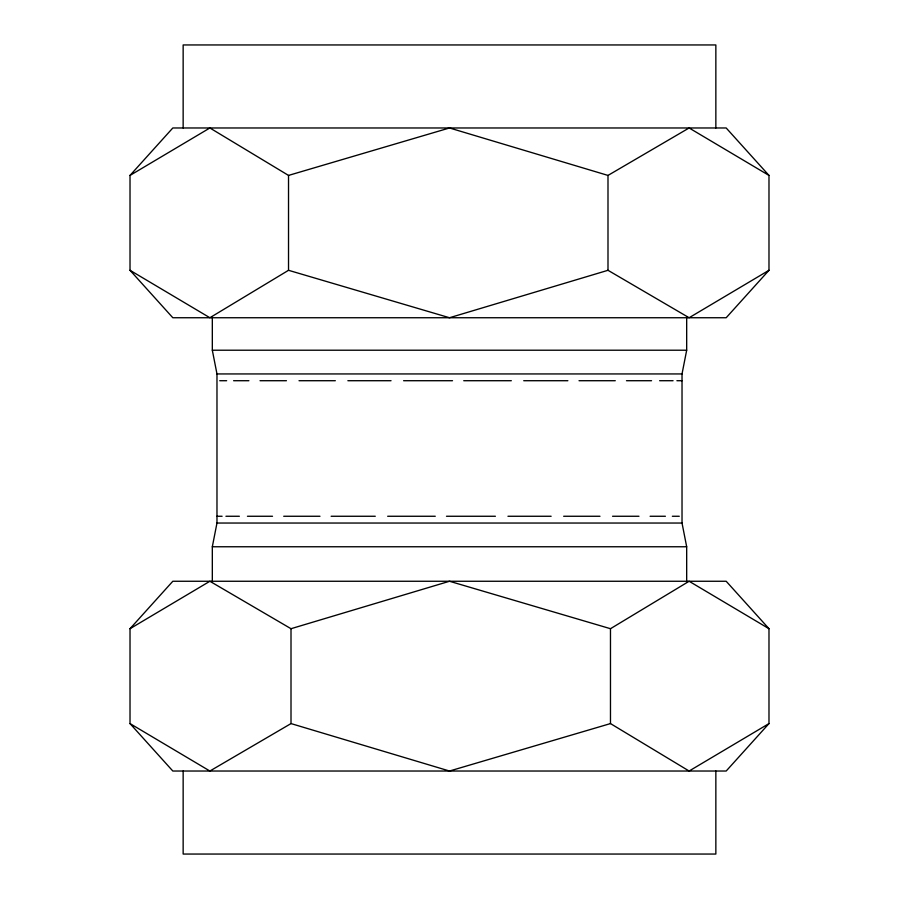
<?xml version="1.0" encoding="UTF-8"?>
<svg xmlns="http://www.w3.org/2000/svg" width="899" height="899" viewBox="0 0 899 899"><rect width="100%" height="100%" fill="white"/><g stroke="black" fill="none" stroke-linecap="round" stroke-linejoin="round"><path stroke-width="1.35" d="M212.321 581.642L212.321 546.761L216.974 523.038L216.974 373.939L212.321 350.217L212.321 316.729M686.679 581.642L686.679 546.761L682.026 523.038L682.026 373.939L686.679 350.217L686.679 316.729M130.018 175.417L172.822 127.973L726.178 127.973L768.982 175.417L768.982 270.296L726.178 317.74L172.822 317.74L130.018 270.296L130.018 175.417L209.883 127.973L288.523 175.417L449.5 127.973L607.994 175.417L689.117 127.973L768.982 175.417M130.018 628.704L172.822 581.26L726.178 581.26L768.982 628.704L768.982 723.583L726.178 771.027L172.822 771.027L130.018 723.583L130.018 628.704L209.883 581.26L291.006 628.704L449.5 581.26L610.477 628.704L689.117 581.26L768.982 628.704M768.982 270.296L689.117 317.74L607.994 270.296L449.5 317.74L288.523 270.296L209.883 317.74L130.018 270.296M768.982 723.583L689.117 771.027L610.477 723.583L449.5 771.027L291.006 723.583L209.883 771.027L130.018 723.583M212.321 350.217L686.679 350.217M216.974 373.939L682.026 373.939M219.727 380.715L226.649 380.715M233.605 380.715L248.899 380.715M260.025 380.715L286.444 380.715M299.019 380.715L335.338 380.715M347.868 380.715L391.043 380.715M403.606 380.715L452.512 380.715M463.738 380.715L511.329 380.715M523.724 380.715L567.876 380.715M579.023 380.715L615.287 380.715M626.479 380.715L651.561 380.715M659.63 380.715L673.07 380.715M676.902 380.715L682.026 380.715M216.974 516.262L222.098 516.262M225.93 516.262L239.37 516.262M247.439 516.262L272.521 516.262M283.713 516.262L319.977 516.262M331.124 516.262L375.276 516.262M387.671 516.262L435.262 516.262M446.488 516.262L495.394 516.262M507.957 516.262L551.132 516.262M563.662 516.262L599.981 516.262M612.556 516.262L638.975 516.262M650.101 516.262L665.395 516.262M672.351 516.262L679.273 516.262M216.974 523.038L682.026 523.038M212.321 546.761L686.679 546.761M715.851 127.973L715.851 44.95L183.149 44.95L183.149 127.973M715.851 771.027L715.851 854.05L183.149 854.05L183.149 771.027M610.477 628.704L610.477 723.583M607.994 175.417L607.994 270.296M291.006 628.704L291.006 723.583M288.523 175.417L288.523 270.296"/></g></svg>
